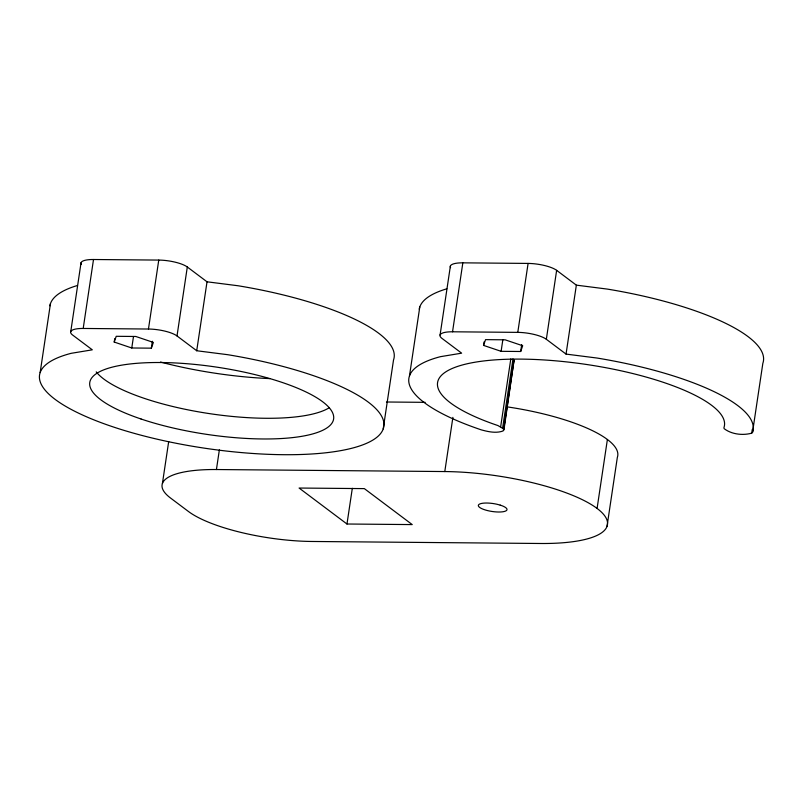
<?xml version="1.0" encoding="UTF-8"?>
<svg xmlns="http://www.w3.org/2000/svg" width="803" height="803" viewBox="0 0 803 803"><rect width="100%" height="100%" fill="white"/><g stroke="black" fill="none" stroke-linecap="round" stroke-linejoin="round"><path stroke-width="1.2" d="M40.15 372.572L50.459 303.624M70.744 331.679L81.043 262.732M83.201 328.457L148.455 329.029A21.761 5.992 8.5 0 1 177.011 335.945L196.715 350.75L227.771 354.705A174.05 47.979 8.5 0 1 377.811 436.481A174.05 47.979 8.5 0 1 137.895 434.363A174.05 47.979 8.5 0 1 71.176 353.32L92.315 349.827L72.611 335.032A21.761 5.992 8.5 0 1 83.201 328.457L93.509 259.51L158.763 260.082A21.761 5.992 8.5 0 1 187.31 266.998L207.023 281.803L238.079 285.758A174.05 47.979 8.5 0 1 393.52 359.975L383.212 428.912M114.217 342.058L116.224 336.306L135.797 336.477L153.363 342.409L151.355 348.161L131.772 347.99L114.217 342.058L114.729 338.615M131.772 347.99L133.489 336.497M148.455 329.029L158.763 260.082M151.355 348.161L152.379 341.265M177.011 335.945L187.31 266.998M162.417 483.496L168.68 441.64M196.715 350.75L207.023 281.803M607.389 439.492L597.081 508.44A116.033 31.979 8.5 0 1 540.57 543.49L312.196 541.473A94.282 25.987 8.5 0 1 188.474 511.501L170.507 498.011A94.282 25.987 8.5 0 1 216.429 469.534L219.37 449.841M346.976 524.008L299.097 488.043L364.341 488.615L412.23 524.59L346.976 524.008L352.316 488.304M409.48 375.904L419.788 306.957M440.074 335.012L450.383 266.064M452.541 331.79L462.839 262.842L528.093 263.424A21.761 5.992 8.5 0 1 556.64 270.34L576.353 285.145L607.409 289.1A174.05 47.979 8.5 0 1 762.85 363.307L752.541 432.255L751.708 433.168C742.755 435.668 731.543 434.363 724.095 428.631L723.955 427.557A145.042 39.979 8.5 0 0 521.157 359.112A145.042 39.979 8.5 0 0 497.93 425.56L503.772 428.993L503.079 430.97C496.083 433.52 488.274 431.763 481.308 429.866A174.05 47.979 8.5 0 1 440.506 356.662L461.645 353.169L441.941 338.364A21.761 5.992 8.5 0 1 452.541 331.79L517.784 332.372A21.761 5.992 8.5 0 1 546.341 339.288L566.045 354.093L597.101 358.048A174.05 47.979 8.5 0 1 752.541 432.255M216.429 469.534L444.792 471.552L452.892 417.379M483.547 345.4L485.554 339.639L505.127 339.82L522.693 345.742L520.685 351.493L501.112 351.323L483.547 345.4L484.058 341.948M501.112 351.323L502.829 339.83M500.681 426.664L510.798 358.941M502.668 427.828L512.976 358.881M517.784 332.372L528.093 263.424M503.772 428.993L514.081 360.045L503.913 430.057M520.685 351.493L521.709 344.597M546.341 339.288L556.64 270.34M566.045 354.093L576.353 285.145M607.038 526.306L617.346 457.359A116.033 31.979 8.5 0 0 506.793 406.81M751.708 433.168L752.26 429.475M513.388 362.033L514.221 361.119M386.464 402.002L425.148 402.343M49.886 305.833A174.05 47.979 8.5 0 1 77.51 285.477M81.254 264.338A21.761 5.992 8.5 0 1 93.509 259.51M269.969 378.614A152.299 41.977 8.5 0 1 160.51 362.043M329.19 407.773A123.291 33.987 8.5 0 1 207.706 413.354A123.291 33.987 8.5 0 1 96.219 371.859M419.216 309.165A174.05 47.979 8.5 0 1 446.839 288.809M450.583 267.68A21.761 5.992 8.5 0 1 462.839 262.842M444.792 471.552A116.033 31.979 8.5 0 1 597.081 508.44M500.209 505.117L496.786 504.214A14.504 4.005 8.5 0 0 478.478 506.151A14.504 4.005 8.5 0 0 500.58 511.983A14.504 4.005 8.5 0 0 500.209 505.117M141.057 419.005A123.291 33.987 8.5 0 0 333.185 420.702A123.291 33.987 8.5 0 0 160.801 362.524A123.291 33.987 8.5 0 0 141.057 419.005"/></g></svg>
